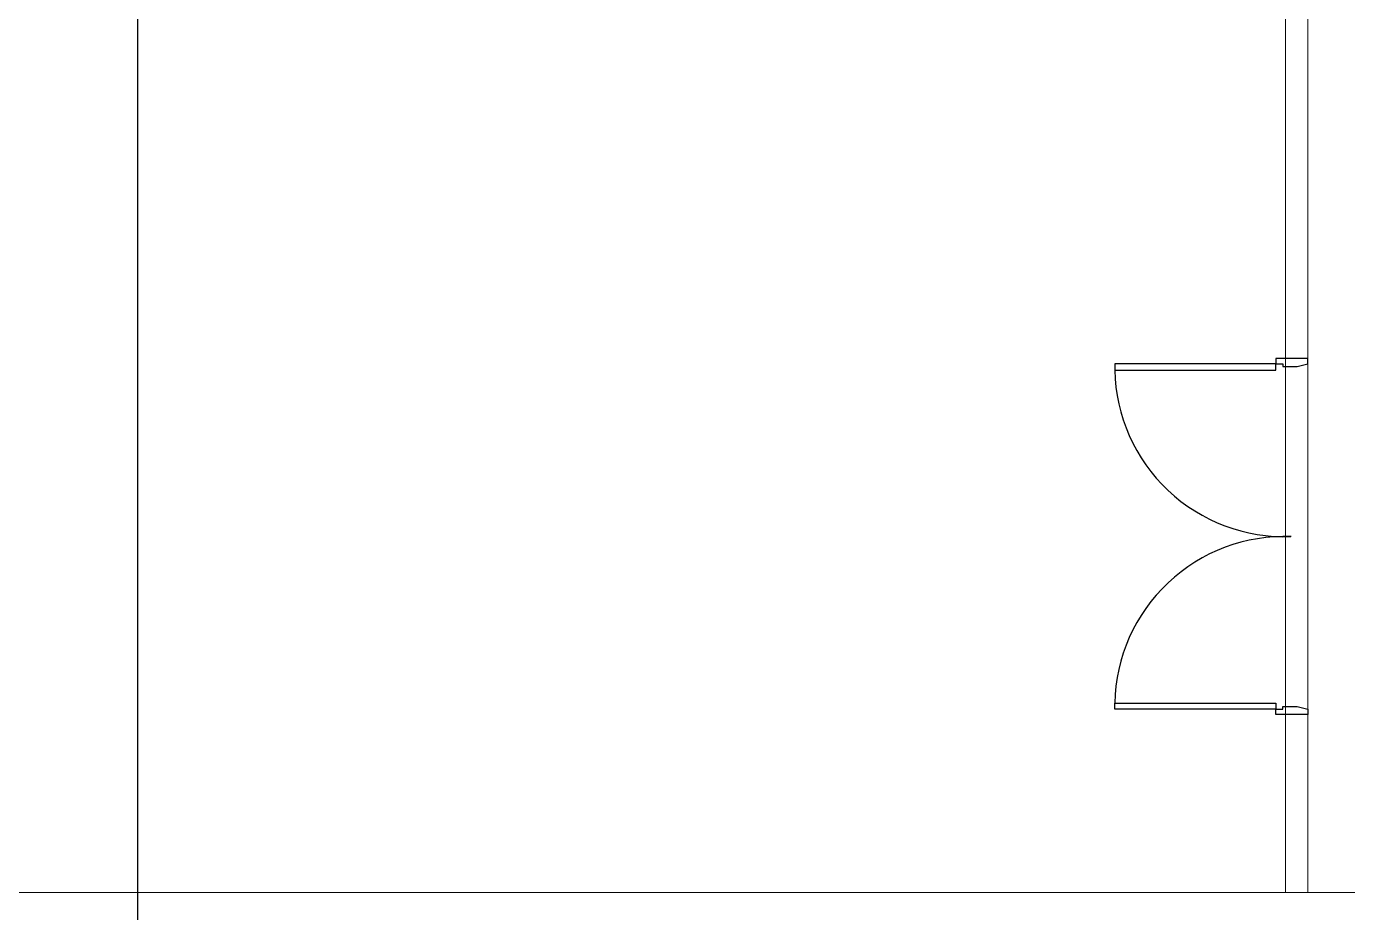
# Model space of a CAD drawing. Extents: x 152195838 to 160350639, y 364657247 to 370318102.
# Drawn here: x 157658324 to 157665746, y 365049569 to 365054548 of the extents above; entities that cross this region are included whole.
import ezdxf

# ---------------------------------------------------------------- set-up
doc = ezdxf.new("R2010")
doc.units = 0
doc.header["$MEASUREMENT"] = 0
doc.layers.get('0').update_dxf_attribs({"linetype": 'CONTINUOUS'})
doc.layers.add('4A.TEC 벽체 4', color=7, linetype='CONTINUOUS')
doc.layers.add('main-plan$0$4A.TEC DOOR', color=4, linetype='CONTINUOUS')
doc.layers.add('DEFPOINT', color=135, linetype='CONTINUOUS', plot=False)

# ---------------------------------------------------------------- blocks, each defined once
blk = doc.blocks.new('A$C111325cc')
at = {"layer": 'DEFPOINT'}
blk.add_line((215276.3, 244000), (215276.3, 0), dxfattribs=at)
blk = doc.blocks.new('zw$3A7B')
at = {"layer": 'main-plan$0$4A.TEC DOOR'}
for points in [[(30, 1084.3), (65, 1084.3), (65, 180), (30, 180)], [(1970, 1084.3), (1935, 1084.3), (1935, 180), (1970, 180)], [(0, 180), (30, 180), (30, 140), (45, 140), (45, 60), (30, 0), (0, 0)], [(2000, 180), (1970, 180), (1970, 140), (1955, 140), (1955, 60), (1970, 0), (2000, 0)]]:
    blk.add_lwpolyline(points, close=True, dxfattribs=at)
at = {"layer": 'main-plan$0$4A.TEC DOOR', "color": 9}
for centre, radius, start, end in [((45.1, 128.9), 955.6, 357.82125, 88.8063), ((1954.8, 129.1), 955.4, 91.18925, 182.105)]:
    blk.add_arc(centre, radius, start, end, dxfattribs=at)

msp = doc.modelspace()

# ---------------------------------------------------------------- linework, layer by layer
at = {"layer": '4A.TEC 벽체 4', "color": 251, "lineweight": 0, "ltscale": 15}
for p, q in [((157665397.0046, 365055966.8958), (157665397.0046, 365049681.8958)), ((157665522.0046, 365055966.8958), (157665522.0046, 365049681.8958))]:
    msp.add_line(p, q, dxfattribs=at)
msp.add_lwpolyline([(157636297.0046, 365049681.8958), (157668997.0046, 365049681.8958)], dxfattribs=at)

# ---------------------------------------------------------------- block references
at = {"rotation": 90}
msp.add_blockref('zw$3A7B', (157665522.0046, 365050681.8958), dxfattribs=at)
at = {"layer": 'DEFPOINT'}
msp.add_blockref('A$C111325cc', (157443670.7413, 364896968.7328), dxfattribs=at)

doc.saveas('drawing.dxf')
